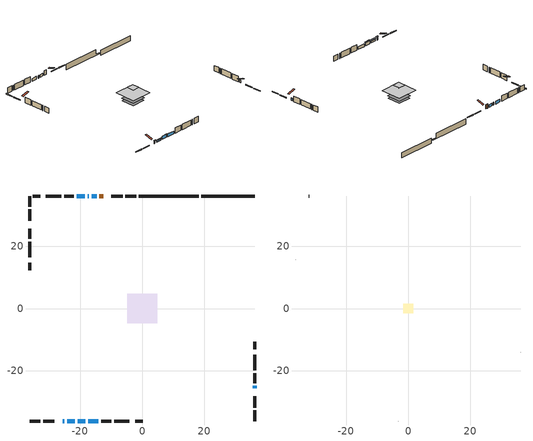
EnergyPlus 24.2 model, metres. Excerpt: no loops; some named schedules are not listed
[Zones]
conditioned space
 floor outside (Floor1 construction): -1.33,-1.33 -1.33,1.33 1.33,1.33 1.33,-1.33 z1.28
 floor adiabatic (AdiabaticFloorConstruction): -4.81,-4.81 -4.81,4.81 4.81,4.81 4.81,-4.81 z1.28
 floor foundation (Slab1 construction): -3.04,-3.04 -3.04,3.04 3.04,3.04 3.04,-3.04 z-2.29
 floor foundation (Slab1 construction 1): -3.22,-3.22 -3.22,3.22 3.22,3.22 3.22,-3.22 z-1.16
 wall outside (RimJoist1 construction): -2.01,36.18 -5.39,36.18 / -36.18,-36.18 -32.8,-36.18 / -36.18,36.18 -36.18,32.8 / 36.18,-36.18 36.18,-32.8 z1.28:1.58
 wall outside (RimJoist2 construction): -6.32,36.18 -9.94,36.18 / -31.87,-36.18 -28.25,-36.18 / -36.18,31.87 -36.18,28.25 / 36.18,-31.87 36.18,-28.25 z1.28:1.58
 wall outside (AdiabaticWallConstruction 1): -12.61,36.18 -13.75,36.18 z1.28:3.31
 wall outside (AdiabaticWallConstruction): -25.58,-36.18 -25.04,-36.18 / -14.68,36.18 -16.25,36.18 / -17.18,36.18 -17.51,36.18 / 36.18,-25.58 36.18,-24.89 / -18.43,36.18 -21.03,36.18 / -17.43,-36.18 -14.07,-36.18 z1.28:2.5; -24.11,-36.18 -21.67,-36.18 z1.28:2.07; -20.75,-36.18 -18.36,-36.18 z1.28:2.75
 wall outside (Wall1 construction): -21.96,36.18 -25.13,36.18 / -13.15,-36.18 -9.97,-36.18 / -36.18,25.58 -36.18,22.4 / 36.18,-23.96 36.18,-20.79 z1.28:3.72
 wall outside (Wall2 construction): -26.06,36.18 -30.98,36.18 / -9.04,-36.18 -4.12,-36.18 / -36.18,21.47 -36.18,16.55 / 36.18,-19.86 36.18,-14.94 z1.28:3.72
 wall outside (Wall4 construction): -32.85,36.18 -35.25,36.18 / -2.25,-36.18 0.15,-36.18 / -36.18,14.68 -36.18,12.28 / 36.18,-13.06 36.18,-10.66 z1.28:3.72
 wall foundation (FoundationWall1 construction): 36.18,36.18 19.05,36.18 z-2.29:0.15
 wall foundation (FoundationWall2 construction): -1.08,36.18,-1.16 -1.08,36.18,1.28 16.2,36.18,1.28 16.2,36.18,-0.72 18.12,36.18,-0.72 18.12,36.18,-1.16
 window (WindowConstruction 4): -25.58,-36.18 -25.04,-36.18 z1.28:2.5
 window (WindowConstruction 6): -14.68,36.18 -16.25,36.18 z1.28:2.5
 window (WindowConstruction 7): -24.11,-36.18 -21.67,-36.18 z1.28:2.07
 window (WindowConstruction 5): -17.18,36.18 -17.5,36.18 z1.28:2.5
 window (WindowConstruction): -20.75,-36.18 -18.36,-36.18 z1.28:2.75
 window (WindowConstruction 1): 36.18,-25.58 36.18,-24.89 z1.28:2.5
 window (WindowConstruction 2): -18.43,36.18 -21.03,36.18 z1.28:2.5
 window (WindowConstruction 3): -17.43,-36.18 -14.07,-36.18 z1.28:2.5
 door (Door): -12.61,36.18 -13.75,36.18 z1.28:3.31
 ceiling adiabatic (AdiabaticFloorConstruction): 4.81,-4.81 4.81,4.81 -4.81,4.81 -4.81,-4.81 z1.28
attic - vented
 floor to conditioned space (Floor3 construction Reversed): -1.58,-1.58 -1.58,1.58 1.58,1.58 1.58,-1.58 z3.72
 wall outside (Wall3 construction): -31.91,36.18 -31.92,36.18 / -3.19,-36.18 -3.18,-36.18 / -36.18,15.62 -36.18,15.61 / 36.18,-14.01 36.18,-13.99 z1.28:3.72
 roof outside (Roof1 construction): -11.69,36.18,3.72 -11.69,33.1,4.75 -10.87,33.1,4.75 -10.87,36.18,3.72; -26.5,-36.18,3.72 -26.5,-33.1,4.75 -27.32,-33.1,4.75 -27.32,-36.18,3.72; -36.18,26.5,3.72 -33.1,26.5,4.75 -33.1,27.32,4.75 -36.18,27.32,3.72; 36.18,-26.5,3.72 33.1,-26.5,4.75 33.1,-27.32,4.75 36.18,-27.32,3.72
shading: -24.8,-36.18 -25.82,-36.18 -25.82,-36.64 -24.8,-36.64 z2.74; -21.43,-36.18 -24.35,-36.18 -24.35,-36.79 -21.43,-36.79 z2.31; -18.24,-36.18 -20.86,-36.18 -20.86,-36.64 -18.24,-36.64 z2.87
[Building]
Building 1: Terrain=Suburbs
[Site:Location]
Windsor AP_ON: Latitude {deg}=42.28; Longitude {deg}=-82.96; Time Zone {hr}=-5; Elevation {m}=190; Keep Site Location Information=Yes
[Site:GroundTemperature:Shallow]
6.34957, 4.46684, 4.31606, 5.20952, 8.79623, 12.3662, 15.4612, 17.4219, 17.5884, 15.9938, 12.9777, 9.51722
[Site:WaterMainsTemperature]
Calculation Method=Schedule; Temperature Schedule=mains temperature schedule
[Material] Roughness=Rough; Thermal Absorptance=0.9
Name | Thickness {m} | Conductivity {W/m-K} | Density {kg/m3} | Specific Heat {J/kg-K} | Solar Absorptance | Visible Absorptance
asphalt or fiberglass shingles | 0.00635 | 0.162714 | 1121.4 | 1465.45 | 0.4 | 0.4
ceiling loosefill ins | 0.169333 | 0.0480833 | 16.02 | 1046.75 | 0.7 | 0.7
ceiling stud and cavity | 0.1397 | 0.182804 | 65.682 | 1177.47 | 0.7 | 0.7
concrete 4.0 in. | 0.1016 | 1.803125 | 2242.8 | 837.4 | 0.7 | 0.7
concrete 8.0 in. | 0.2032 | 1.803125 | 2242.8 | 837.4 | 0.7 | 0.7
door material | 0.04445 | 0.053851 | 512.64 | 1214.23 | 0.7 | 0.7
floor covering | 0.0127 | 0.0433444 | 54.468 | 1339.84 | 0.6 | 0.6
floor rigid ins; rim joist rigid ins; wall rigid ins | 0.051816 | 0.029427 | 32.04 | 1214.23 | 0.7 | 0.7
floor rigid ins 1; wall rigid ins 1 | 0.512978 | 0.029427 | 32.04 | 1214.23 | 0.7 | 0.7
floor stud and cavity | 0.1397 | 0.347671 | 92.3553 | 1139.71 | 0.7 | 0.7
floor stud and cavity 1 | 0.1397 | 1.75129 | 37.0049 | 1207.88 | 0.7 | 0.7
furniture material conditioned space 1 | 0.1524 | 0.115458 | 640.8 | 1214.23 | 0.6 | 0.6
gypsum board | 0.0127 | 0.160291 | 801 | 837.4 | 0.6 | 0.6
osb sheathing 0.5 in. | 0.0127 | 0.115458 | 512.64 | 1214.23 | 0.7 | 0.7
osb sheathing 0.75 in. | 0.01905 | 0.115458 | 512.64 | 1214.23 | 0.7 | 0.7
osb sheathing 2.0 in. | 0.0508 | 0.115458 | 512.64 | 1214.23 | 0.7 | 0.7
rim joist stud and cavity | 0.0508 | 0.245365 | 125.044 | 1163.47 | 0.6 | 0.6
rim joist stud and cavity 1 | 0.0508 | 24.0425 | 6.31874 | 1174.65 | 0.6 | 0.6
wall stud and cavity | 0.1397 | 0.0762135 | 139.0536 | 1170.24 | 0.7 | 0.7
wall stud and cavity 1 | 0.1397 | 0.0859571 | 139.0536 | 1170.24 | 0.7 | 0.7
wall stud and cavity 2 | 0.0889 | 6.1454 | 50.32683 | 1063.81 | 0.6 | 0.6
wall stud and cavity 3 | 0.1397 | 0.312562 | 139.0536 | 1170.24 | 0.7 | 0.7
wall stud and cavity 4 | 0.0889 | 0.380278 | 52.3479 | 1209.89 | 0.7 | 0.7
wall stud and cavity 5 | 0.0889 | 0.391764 | 83.0341 | 1211.67 | 0.7 | 0.7
wood siding | 0.0254 | 0.102417 | 544.68 | 1172.36 | 0.4 | 0.4
wood siding 1 | 0.00254 | 0.102417 | 544.68 | 1172.36 | 0.4 | 0.4
wood siding 2; wood siding 3; wood siding 4 | 0.0254 | 0.102417 | 544.68 | 1172.36 | 0.7 | 0.7
[WindowMaterial:SimpleGlazingSystem]
Name | U-Factor {W/m2-K} | Solar Heat Gain Coefficient
WindowMaterial | 2.78563 | 0.61
WindowMaterial 1 | 2.875907 | 0.52
WindowMaterial 2 | 2.787898 | 0.61
WindowMaterial 3 | 2.92076 | 0.5
WindowMaterial 4 | 2.88329 | 0.57
WindowMaterial 5 | 2.91452 | 0.54
WindowMaterial 6 | 2.92076 | 0.49
[Construction]
AdiabaticFloorConstruction: floor stud and cavity 1, floor rigid ins 1, osb sheathing 0.75 in., floor covering
AdiabaticWallConstruction: wood siding 3, wall rigid ins 1, wall stud and cavity 4, gypsum board
AdiabaticWallConstruction 1: wood siding 4, wall rigid ins 1, wall stud and cavity 4, gypsum board
Door: door material
Floor1 construction: floor stud and cavity, floor rigid ins, osb sheathing 0.75 in., floor covering
Floor3 construction Reversed: gypsum board, ceiling stud and cavity, ceiling loosefill ins
FoundationWall1 construction; FoundationWall2 construction: concrete 8.0 in.
furniture construction conditioned space 1: furniture material conditioned space 1
PartitionWallConstruction: gypsum board, wall stud and cavity 5, gypsum board
RimJoist1 construction: wood siding 2, rim joist rigid ins, osb sheathing 2.0 in., rim joist stud and cavity
RimJoist2 construction: wood siding 2, rim joist stud and cavity 1
Roof1 construction: asphalt or fiberglass shingles
Slab1 construction; Slab1 construction 1: concrete 4.0 in.
Wall1 construction: wood siding, osb sheathing 0.5 in., wall stud and cavity, gypsum board
Wall2 construction: wood siding, osb sheathing 0.5 in., wall stud and cavity 1, gypsum board
Wall3 construction: wood siding 1, wall stud and cavity 2
Wall4 construction: wood siding, wall rigid ins, osb sheathing 0.5 in., wall stud and cavity 3, gypsum board
WindowConstruction: WindowMaterial
WindowConstruction 1: WindowMaterial 1
WindowConstruction 2: WindowMaterial 2
WindowConstruction 3: WindowMaterial 3
WindowConstruction 4: WindowMaterial 4
WindowConstruction 5: WindowMaterial 5
WindowConstruction 6; WindowConstruction 7: WindowMaterial 6
[Zone] Multiplier=1; Part of Total Floor Area=Yes
Name | Volume {m3}
attic - vented | 1.66667
conditioned space | 438.3
[Space]
Name | Zone | Volume {m3}
attic - vented 1 | attic - vented | 1.66667
conditioned space 1 | conditioned space | 438.3
[ZoneInfiltration:EffectiveLeakageArea]
infil attic - vented 1: Zone or Space=attic - vented 1; Schedule=Always On Discrete; Effective Air Leakage Area {cm2}=444.444; Stack Coefficient=0.000240956; Wind Coefficient=1.04879e-05
[ZoneMixing]
whole house fan mix: Zone or Space=attic - vented; Schedule=Always On Continuous; Design Flow Rate Calculation Method=Flow/Zone; Design Flow Rate {m3/s}=0; Source Zone or Space=conditioned space
[SurfaceProperty:ExposedFoundationPerimeter] Exposed Perimeter Calculation Method=TotalExposedPerimeter
Name | Total Exposed Perimeter {m}
Slab1 | 17.13
Slab1 1 | 19.202
[InternalMass] Zone or ZoneList=conditioned space; Space or SpaceList=conditioned space 1
Name | Construction | Surface Area {m2}
furniture mass conditioned space 1 | furniture construction conditioned space 1 | 71.1886
partition wall mass | PartitionWallConstruction | 177.971
[Lights]
interior lighting: Zone or ZoneList or Space or SpaceList=conditioned space 1; Schedule=interior lighting schedule; Design Level Calculation Method=LightingLevel; Lighting Level {W}=343.2; Return Air Fraction=0; Fraction Radiant=0.6; Fraction Visible=0.2; Fraction Replaceable=1
[People]
occupants: Zone or ZoneList or Space or SpaceList=conditioned space 1; Number of People Schedule=occupants schedule; Number of People Calculation Method=People; Number of People=3; Fraction Radiant=0.314171; Sensible Heat Fraction=0.56303; Activity Level Schedule=occupants activity schedule; Carbon Dioxide Generation Rate {m3/s-W}=0; Enable ASHRAE 55 Comfort Warnings=No; Mean Radiant Temperature Calculation Type=EnclosureAveraged
[ElectricEquipment] Zone or ZoneList or Space or SpaceList=conditioned space 1; Design Level Calculation Method=EquipmentLevel
Name | Schedule | Design Level {W} | Fraction Latent | Fraction Radiant | Fraction Lost
clothes dryer | clothes dryer schedule | 140.772 | 0.015 | 0.081 | 0.85
clothes washer | clothes washer schedule | 32.1985 | 0.03 | 0.162 | 0.7
cooking range | cooking range schedule | 215.147 | 0.08 | 0.432 | 0.2
dishwasher | dishwasher schedule | 66.8632 | 0.3 | 0.18 | 0.4
fridge | fridge schedule | 72.9452 | 0 | 0.6 | 0
mech vent bath fan 0 | mech vent bath fan 0 schedule | 25.1 | 0 | 0 | 1
mech vent house fan | mech vent house fan schedule | 0 | 0 | 0 | 1
mech vent house fan cfis | mech vent house fan cfis schedule | 0 | 0 | 0 | 0
misc plug loads | misc plug loads schedule | 494.7 | 0.045 | 0.513 | 0.1
whole house fan | Always On Discrete | 0 | 0 | 0 | 1
[OtherEquipment] Zone or ZoneList or Space or SpaceList=conditioned space 1; Design Level Calculation Method=EquipmentLevel
Name | Fuel Type | Schedule | Design Level {W} | Fraction Latent | Fraction Radiant | Fraction Lost
clothes dryer 1 | Electricity | clothes dryer schedule | 0 | 0.015 | 0.081 | 0.85
cooking range 1 | Electricity | cooking range schedule | 0 | 0.08 | 0.432 | 0.2
general water use latent | None | general water use schedule | 62.594 | 1 | 0 | 0
general water use sensible | None | general water use schedule | -61.6891 | 0 | 0.6 | 0
mech vent house fan latent load | None | Always On Discrete | 0 | 1 | 0 | 0
mech vent house fan sensible load | None | Always On Discrete | 0 | 0 | 0 | 0
water heater energy adjustment1 | NaturalGas | Always On Discrete | 0.01 | 0 | 0 | 1
[ZoneInfiltration:DesignFlowRate] Zone or ZoneList or Space or SpaceList=conditioned space 1; Schedule=Always On Discrete; Design Flow Rate Calculation Method=Flow/Zone; Design Flow Rate {m3/s}=0
infil flow; natural vent flow; whole house fan flow
[AvailabilityManager:Scheduled]
central ac and furnace airloop Availability Manager: Schedule=Always On Discrete
[Foundation:Kiva] Initial Indoor Air Temperature {C}=18; Wall Depth Below Slab {m}=0.2032
Name | Wall Height Above Grade {m}
Foundation Kiva 1 | 0.149992
Foundation Kiva 2 | 1.27998
[Foundation:Kiva:Settings]
Soil Conductivity {W/m-K}=0.849921; Soil Density {kg/m3}=1842.3; Soil Specific Heat {J/kg-K}=418.7; Ground Solar Absorptivity=0.9; Ground Thermal Absorptivity=0.9; Ground Surface Roughness {m}=0.03; Far-Field Width {m}=40; Deep-Ground Boundary Condition=ZeroFlux; Deep-Ground Depth {m}=40; Minimum Cell Dimension {m}=0.2; Maximum Cell Growth Coefficient=3; Simulation Timestep=Timestep
[Exterior:Lights]
exterior lighting: Schedule=exterior lighting schedule; Design Level {W}=75.6
[EnergyManagementSystem:GlobalVariable]
central_ac_and_furnace_airloop_Fan_RTF
infil_program_Qfan
infil_program_Qinf
natural_vent_program_Qnv
natural_vent_program_Qwhf
[EnergyManagementSystem:Sensor]
Name | Output:Variable or Output:Meter Index Key | Output:Variable or Output:Meter
airflow_gain | infil flow | Infiltration Sensible Heat Gain Energy
airflow_gain_1 | natural vent flow | Infiltration Sensible Heat Gain Energy
airflow_gain_2 | whole house fan flow | Infiltration Sensible Heat Gain Energy
airflow_loss | infil flow | Infiltration Sensible Heat Loss Energy
airflow_loss_1 | natural vent flow | Infiltration Sensible Heat Loss Energy
airflow_loss_2 | whole house fan flow | Infiltration Sensible Heat Loss Energy
clg_load_cond |  | Cooling:EnergyTransfer:Zone:CONDITIONED SPACE
clg_sp_s; clg_sp_s_1 | cooling setpoint | Schedule Value
clothes_dryer_exhaust_0_sch_s | clothes dryer exhaust 0 schedule | Schedule Value
cool_season | cooling season schedule | Schedule Value
htg_load_cond |  | Heating:EnergyTransfer:Zone:CONDITIONED SPACE
htg_sp_s; htg_sp_s_1 | heating setpoint | Schedule Value
ig_ee_conv | clothes dryer | Electric Equipment Convective Heating Energy
ig_ee_conv_2 | cooking range | Electric Equipment Convective Heating Energy
ig_ee_conv_4 | fridge | Electric Equipment Convective Heating Energy
ig_ee_conv_5 | misc plug loads | Electric Equipment Convective Heating Energy
ig_ee_conv_6 | whole house fan | Electric Equipment Convective Heating Energy
ig_ee_rad | clothes dryer | Electric Equipment Radiant Heating Energy
ig_ee_rad_2 | cooking range | Electric Equipment Radiant Heating Energy
ig_ee_rad_4 | fridge | Electric Equipment Radiant Heating Energy
ig_ee_rad_5 | misc plug loads | Electric Equipment Radiant Heating Energy
ig_ee_rad_6 | whole house fan | Electric Equipment Radiant Heating Energy
ig_lgt_conv | interior lighting | Lights Convective Heating Energy
ig_lgt_rad | interior lighting | Lights Radiant Heating Energy
ig_lgt_vis | interior lighting | Lights Visible Radiation Heating Energy
ig_oe_conv | clothes dryer 1 | Other Equipment Convective Heating Energy
ig_oe_conv_1 | cooking range 1 | Other Equipment Convective Heating Energy
ig_oe_conv_2 | general water use latent | Other Equipment Convective Heating Energy
ig_oe_conv_3 | general water use sensible | Other Equipment Convective Heating Energy
ig_oe_conv_4 | water heater energy adjustment1 | Other Equipment Convective Heating Energy
ig_oe_rad | clothes dryer 1 | Other Equipment Radiant Heating Energy
ig_oe_rad_1 | cooking range 1 | Other Equipment Radiant Heating Energy
ig_oe_rad_2 | general water use latent | Other Equipment Radiant Heating Energy
ig_oe_rad_3 | general water use sensible | Other Equipment Radiant Heating Energy
ig_oe_rad_4 | water heater energy adjustment1 | Other Equipment Radiant Heating Energy
ig_ppl_conv | occupants | People Convective Heating Energy
ig_ppl_rad | occupants | People Radiant Heating Energy
im_conv | furniture mass conditioned space 1 | Surface Inside Face Convection Heat Gain Energy
im_conv_1 | partition wall mass | Surface Inside Face Convection Heat Gain Energy
im_ig | furniture mass conditioned space 1 | Surface Inside Face Internal Gains Radiation Heat Gain Energy
im_ig_1 | partition wall mass | Surface Inside Face Internal Gains Radiation Heat Gain Energy
im_lgt | furniture mass conditioned space 1 | Surface Inside Face Lights Radiation Heat Gain Energy
im_lgt_1 | partition wall mass | Surface Inside Face Lights Radiation Heat Gain Energy
im_sol | furniture mass conditioned space 1 | Surface Inside Face Solar Radiation Heat Gain Energy
im_sol_1 | partition wall mass | Surface Inside Face Solar Radiation Heat Gain Energy
im_surf | furniture mass conditioned space 1 | Surface Inside Face Net Surface Thermal Radiation Heat Gain Energy
im_surf_1 | partition wall mass | Surface Inside Face Net Surface Thermal Radiation Heat Gain Energy
mech_vent_bath_fan_0_sch_s | mech vent bath fan 0 schedule | Schedule Value
mv_conv | mech vent bath fan 0 | Electric Equipment Convective Heating Energy
mv_conv_1 | mech vent house fan | Electric Equipment Convective Heating Energy
mv_conv_2 | mech vent house fan cfis | Electric Equipment Convective Heating Energy
mv_conv_3 | mech vent house fan latent load | Other Equipment Convective Heating Energy
mv_conv_4 | mech vent house fan sensible load | Other Equipment Convective Heating Energy
mv_rad | mech vent bath fan 0 | Electric Equipment Radiant Heating Energy
mv_rad_1 | mech vent house fan | Electric Equipment Radiant Heating Energy
mv_rad_2 | mech vent house fan cfis | Electric Equipment Radiant Heating Energy
mv_rad_3 | mech vent house fan latent load | Other Equipment Radiant Heating Energy
mv_rad_4 | mech vent house fan sensible load | Other Equipment Radiant Heating Energy
natural_vent_s | natural vent schedule | Schedule Value
out_pb_s |  | Site Outdoor Air Barometric Pressure
out_wt_s |  | Site Outdoor Air Humidity Ratio
site_vw_s |  | Site Wind Speed
ss_back_out | Window1 | Surface Window Shortwave from Zone Back Out Window Heat Transfer Rate
ss_back_out_1 | Window10 | Surface Window Shortwave from Zone Back Out Window Heat Transfer Rate
ss_back_out_2 | Window12 | Surface Window Shortwave from Zone Back Out Window Heat Transfer Rate
ss_back_out_3 | Window2 | Surface Window Shortwave from Zone Back Out Window Heat Transfer Rate
ss_back_out_4 | Window3 | Surface Window Shortwave from Zone Back Out Window Heat Transfer Rate
ss_back_out_5 | Window4 | Surface Window Shortwave from Zone Back Out Window Heat Transfer Rate
ss_back_out_6 | Window5 | Surface Window Shortwave from Zone Back Out Window Heat Transfer Rate
ss_back_out_7 | Window6 | Surface Window Shortwave from Zone Back Out Window Heat Transfer Rate
ss_conv | Door1 | Surface Inside Face Convection Heat Gain Energy
ss_conv_1 | Window1 | Surface Inside Face Convection Heat Gain Energy
ss_conv_2 | Window10 | Surface Inside Face Convection Heat Gain Energy
ss_conv_3 | Window12 | Surface Inside Face Convection Heat Gain Energy
ss_conv_4 | Window2 | Surface Inside Face Convection Heat Gain Energy
ss_conv_5 | Window3 | Surface Inside Face Convection Heat Gain Energy
ss_conv_6 | Window4 | Surface Inside Face Convection Heat Gain Energy
ss_conv_7 | Window5 | Surface Inside Face Convection Heat Gain Energy
ss_conv_8 | Window6 | Surface Inside Face Convection Heat Gain Energy
ss_ig | Door1 | Surface Inside Face Internal Gains Radiation Heat Gain Energy
ss_ig_1 | Window1 | Surface Inside Face Internal Gains Radiation Heat Gain Energy
ss_ig_2 | Window10 | Surface Inside Face Internal Gains Radiation Heat Gain Energy
ss_ig_3 | Window12 | Surface Inside Face Internal Gains Radiation Heat Gain Energy
ss_ig_4 | Window2 | Surface Inside Face Internal Gains Radiation Heat Gain Energy
ss_ig_5 | Window3 | Surface Inside Face Internal Gains Radiation Heat Gain Energy
ss_ig_6 | Window4 | Surface Inside Face Internal Gains Radiation Heat Gain Energy
ss_ig_7 | Window5 | Surface Inside Face Internal Gains Radiation Heat Gain Energy
ss_ig_8 | Window6 | Surface Inside Face Internal Gains Radiation Heat Gain Energy
ss_lgt | Door1 | Surface Inside Face Lights Radiation Heat Gain Energy
ss_sol | Door1 | Surface Inside Face Solar Radiation Heat Gain Energy
ss_surf | Door1 | Surface Inside Face Net Surface Thermal Radiation Heat Gain Energy
ss_surf_1 | Window1 | Surface Inside Face Net Surface Thermal Radiation Heat Gain Energy
ss_surf_2 | Window10 | Surface Inside Face Net Surface Thermal Radiation Heat Gain Energy
ss_surf_3 | Window12 | Surface Inside Face Net Surface Thermal Radiation Heat Gain Energy
ss_surf_4 | Window2 | Surface Inside Face Net Surface Thermal Radiation Heat Gain Energy
ss_surf_5 | Window3 | Surface Inside Face Net Surface Thermal Radiation Heat Gain Energy
ss_surf_6 | Window4 | Surface Inside Face Net Surface Thermal Radiation Heat Gain Energy
ss_surf_7 | Window5 | Surface Inside Face Net Surface Thermal Radiation Heat Gain Energy
ss_surf_8 | Window6 | Surface Inside Face Net Surface Thermal Radiation Heat Gain Energy
ss_trans_in | Window1 | Surface Window Transmitted Solar Radiation Rate
ss_trans_in_1 | Window10 | Surface Window Transmitted Solar Radiation Rate
ss_trans_in_2 | Window12 | Surface Window Transmitted Solar Radiation Rate
ss_trans_in_3 | Window2 | Surface Window Transmitted Solar Radiation Rate
ss_trans_in_4 | Window3 | Surface Window Transmitted Solar Radiation Rate
ss_trans_in_5 | Window4 | Surface Window Transmitted Solar Radiation Rate
ss_trans_in_6 | Window5 | Surface Window Transmitted Solar Radiation Rate
ss_trans_in_7 | Window6 | Surface Window Transmitted Solar Radiation Rate
ss_trans_out | Window1 | Surface Inside Face Initial Transmitted Diffuse Transmitted Out Window Solar Radiation Rate
ss_trans_out_1 | Window10 | Surface Inside Face Initial Transmitted Diffuse Transmitted Out Window Solar Radiation Rate
ss_trans_out_2 | Window12 | Surface Inside Face Initial Transmitted Diffuse Transmitted Out Window Solar Radiation Rate
ss_trans_out_3 | Window2 | Surface Inside Face Initial Transmitted Diffuse Transmitted Out Window Solar Radiation Rate
ss_trans_out_4 | Window3 | Surface Inside Face Initial Transmitted Diffuse Transmitted Out Window Solar Radiation Rate
ss_trans_out_5 | Window4 | Surface Inside Face Initial Transmitted Diffuse Transmitted Out Window Solar Radiation Rate
ss_trans_out_6 | Window5 | Surface Inside Face Initial Transmitted Diffuse Transmitted Out Window Solar Radiation Rate
ss_trans_out_7 | Window6 | Surface Inside Face Initial Transmitted Diffuse Transmitted Out Window Solar Radiation Rate
s_conv | Floor1 | Surface Inside Face Convection Heat Gain Energy
s_conv_1 | Floor3 | Surface Inside Face Convection Heat Gain Energy
s_conv_10 | RimJoist2:0 | Surface Inside Face Convection Heat Gain Energy
s_conv_11 | RimJoist2:180 | Surface Inside Face Convection Heat Gain Energy
s_conv_12 | RimJoist2:270 | Surface Inside Face Convection Heat Gain Energy
s_conv_13 | RimJoist2:90 | Surface Inside Face Convection Heat Gain Energy
s_conv_14 | Slab1 | Surface Inside Face Convection Heat Gain Energy
s_conv_15 | Slab1 1 | Surface Inside Face Convection Heat Gain Energy
s_conv_16 | Wall1:0 | Surface Inside Face Convection Heat Gain Energy
s_conv_17 | Wall1:180 | Surface Inside Face Convection Heat Gain Energy
s_conv_18 | Wall1:270 | Surface Inside Face Convection Heat Gain Energy
s_conv_19 | Wall1:90 | Surface Inside Face Convection Heat Gain Energy
s_conv_2 | FoundationWall1 | Surface Inside Face Convection Heat Gain Energy
s_conv_20 | Wall2:0 | Surface Inside Face Convection Heat Gain Energy
s_conv_21 | Wall2:180 | Surface Inside Face Convection Heat Gain Energy
s_conv_22 | Wall2:270 | Surface Inside Face Convection Heat Gain Energy
s_conv_23 | Wall2:90 | Surface Inside Face Convection Heat Gain Energy
s_conv_24 | Wall4:0 | Surface Inside Face Convection Heat Gain Energy
s_conv_25 | Wall4:180 | Surface Inside Face Convection Heat Gain Energy
s_conv_26 | Wall4:270 | Surface Inside Face Convection Heat Gain Energy
s_conv_27 | Wall4:90 | Surface Inside Face Convection Heat Gain Energy
s_conv_3 | FoundationWall2 | Surface Inside Face Convection Heat Gain Energy
s_conv_4 | inferred conditioned ceiling | Surface Inside Face Convection Heat Gain Energy
s_conv_5 | inferred conditioned floor | Surface Inside Face Convection Heat Gain Energy
s_conv_6 | RimJoist1:0 | Surface Inside Face Convection Heat Gain Energy
s_conv_7 | RimJoist1:180 | Surface Inside Face Convection Heat Gain Energy
s_conv_8 | RimJoist1:270 | Surface Inside Face Convection Heat Gain Energy
s_conv_9 | RimJoist1:90 | Surface Inside Face Convection Heat Gain Energy
s_ig | Floor1 | Surface Inside Face Internal Gains Radiation Heat Gain Energy
s_ig_1 | Floor3 | Surface Inside Face Internal Gains Radiation Heat Gain Energy
s_ig_10 | RimJoist2:0 | Surface Inside Face Internal Gains Radiation Heat Gain Energy
s_ig_11 | RimJoist2:180 | Surface Inside Face Internal Gains Radiation Heat Gain Energy
s_ig_12 | RimJoist2:270 | Surface Inside Face Internal Gains Radiation Heat Gain Energy
s_ig_13 | RimJoist2:90 | Surface Inside Face Internal Gains Radiation Heat Gain Energy
s_ig_14 | Slab1 | Surface Inside Face Internal Gains Radiation Heat Gain Energy
s_ig_15 | Slab1 1 | Surface Inside Face Internal Gains Radiation Heat Gain Energy
s_ig_16 | Wall1:0 | Surface Inside Face Internal Gains Radiation Heat Gain Energy
s_ig_17 | Wall1:180 | Surface Inside Face Internal Gains Radiation Heat Gain Energy
s_ig_18 | Wall1:270 | Surface Inside Face Internal Gains Radiation Heat Gain Energy
s_ig_19 | Wall1:90 | Surface Inside Face Internal Gains Radiation Heat Gain Energy
s_ig_2 | FoundationWall1 | Surface Inside Face Internal Gains Radiation Heat Gain Energy
s_ig_20 | Wall2:0 | Surface Inside Face Internal Gains Radiation Heat Gain Energy
s_ig_21 | Wall2:180 | Surface Inside Face Internal Gains Radiation Heat Gain Energy
s_ig_22 | Wall2:270 | Surface Inside Face Internal Gains Radiation Heat Gain Energy
s_ig_23 | Wall2:90 | Surface Inside Face Internal Gains Radiation Heat Gain Energy
s_ig_24 | Wall4:0 | Surface Inside Face Internal Gains Radiation Heat Gain Energy
s_ig_25 | Wall4:180 | Surface Inside Face Internal Gains Radiation Heat Gain Energy
s_ig_26 | Wall4:270 | Surface Inside Face Internal Gains Radiation Heat Gain Energy
s_ig_27 | Wall4:90 | Surface Inside Face Internal Gains Radiation Heat Gain Energy
s_ig_3 | FoundationWall2 | Surface Inside Face Internal Gains Radiation Heat Gain Energy
